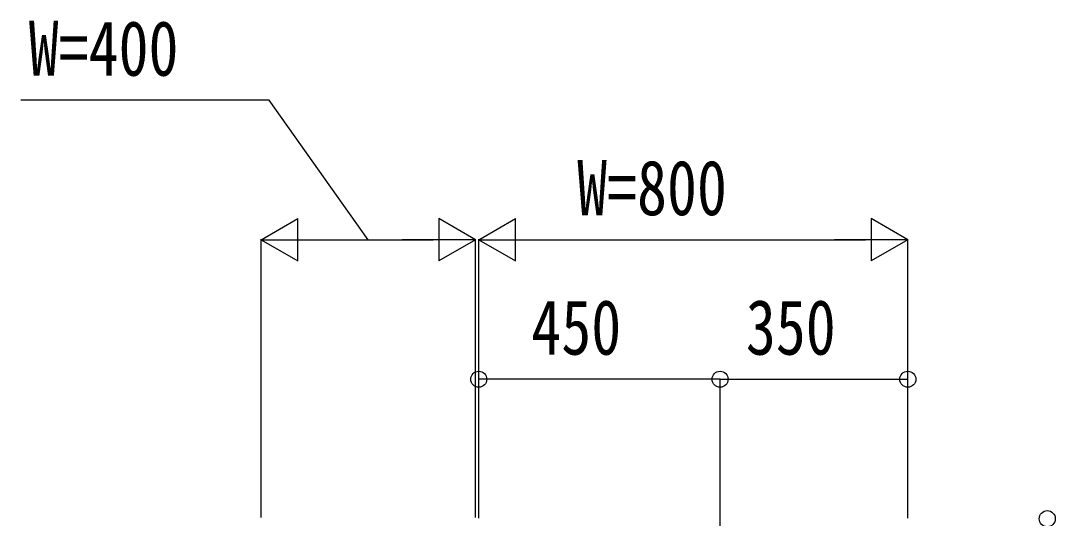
# Model space of a CAD drawing. Units: millimetres, scale not verified. Extents: x -14718 to 14718, y -10395 to 10395.
# Drawn here: x -4866 to -2936, y -6187 to -5259 of the extents above; entities that cross this region are included whole.
import ezdxf
from ezdxf.enums import TextEntityAlignment as Align

# ---------------------------------------------------------------- set-up
doc = ezdxf.new("R2010")
doc.units = ezdxf.units.MM
doc.header["$LTSCALE"] = 30
doc.layers.add('0-5_YKK_D', color=6, linetype='Continuous')
doc.styles.add('ＭＳ ゴシック', font='')
doc.styles.get('ＭＳ ゴシック').set_extended_font_data('MS Gothic')

msp = doc.modelspace()

# ---------------------------------------------------------------- linework, layer by layer
at = {"layer": '0-5_YKK_D'}
for p, q in [((-4417.43, -5667.5), (-4349.01, -5628)), ((-4349.01, -5707), (-4349.01, -5628)), ((-4017.43, -5667.5), (-4085.85, -5628)), ((-4085.85, -5628), (-4085.85, -5707)), ((-4011.43, -5667.5), (-3943.01, -5628)), ((-3943.01, -5707), (-3943.01, -5628)), ((-3211.43, -5667.5), (-3279.85, -5628)), ((-3279.85, -5628), (-3279.85, -5707)), ((-4417.43, -6185.5), (-4417.43, -5666.5)), ((-4417.43, -5667.5), (-4349.01, -5707)), ((-4417.43, -5667.5), (-4280.6, -5667.5)), ((-4338.43, -5667.5), (-4096.43, -5667.5)), ((-4017.43, -5667.5), (-4154.26, -5667.5)), ((-4017.43, -5667.5), (-4085.85, -5707)), ((-4017.43, -6185.5), (-4017.43, -5666.5)), ((-4011.43, -6185.5), (-4011.43, -5666.5)), ((-4011.43, -5667.5), (-3943.01, -5707)), ((-4011.43, -5667.5), (-3874.6, -5667.5)), ((-3932.43, -5667.5), (-3290.43, -5667.5)), ((-3211.43, -5667.5), (-3348.26, -5667.5)), ((-3211.43, -5667.5), (-3279.85, -5707)), ((-3211.43, -6185.5), (-3211.43, -5666.5)), ((-4011.43, -6186.5), (-4011.43, -5926.5)), ((-3561.43, -5927.5), (-4011.43, -5927.5)), ((-3561.43, -6483.5), (-3561.43, -5926.5)), ((-3561.43, -6483.5), (-3561.43, -5926.5)), ((-3561.43, -5927.5), (-3211.43, -5927.5)), ((-3211.43, -6186.5), (-3211.43, -5926.5))]:
    msp.add_line(p, q, dxfattribs=at)
msp.add_lwpolyline([(-4217.43, -5667.5), (-4402.43, -5407.5), (-4865.5, -5407.5)], dxfattribs=at)
for centre in [(-4011.43, -5927.5), (-3561.43, -5927.5), (-3561.43, -5927.5), (-3211.43, -5927.5), (-2951.43, -6187.5)]:
    msp.add_circle(centre, 15, dxfattribs=at)

# ---------------------------------------------------------------- texts
at = {"layer": '0-5_YKK_D', "style": 'ＭＳ ゴシック', "width": 0.8}
for s, p in [('W=400', (-4850.5, -5392.5)), ('W=800', (-3827.96, -5652.5)), ('450', (-3913.36, -5912.5)), ('350', (-3513.36, -5912.5))]:
    msp.add_text(s, height=102.6, dxfattribs=at).set_placement(p, align=Align.BOTTOM_LEFT)

doc.saveas('drawing.dxf')
